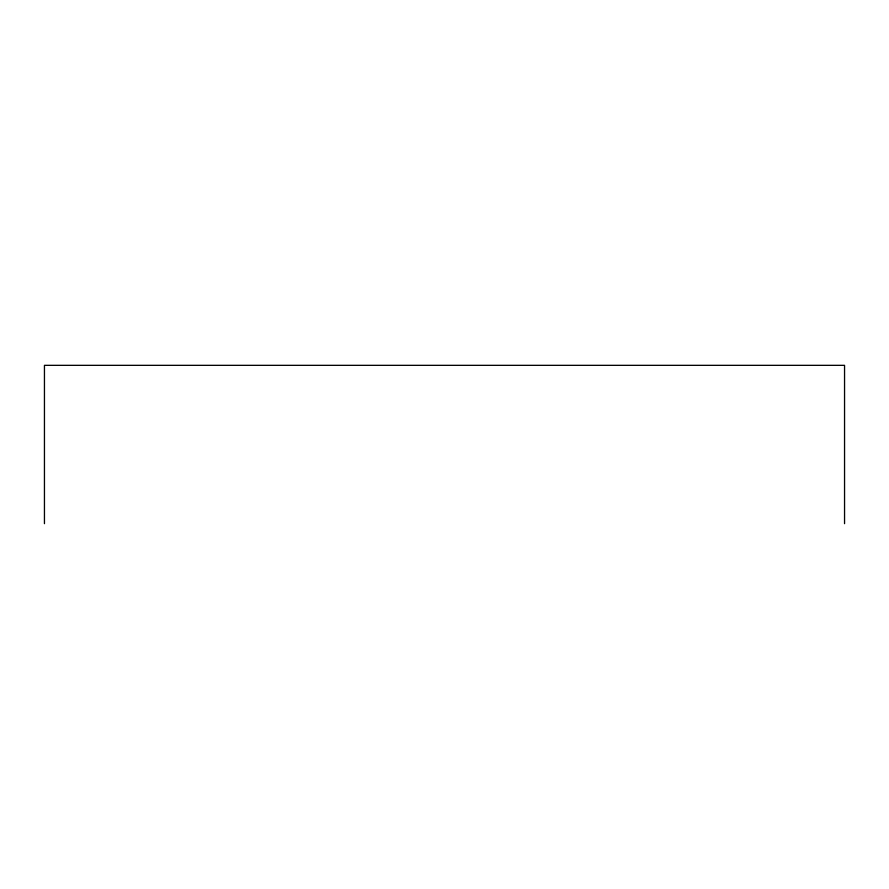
<?xml version="1.0" encoding="UTF-8"?>
<svg xmlns="http://www.w3.org/2000/svg" width="889" height="889" viewBox="0 0 889 889"><rect width="100%" height="100%" fill="white"/><g stroke="black" fill="none" stroke-linecap="round" stroke-linejoin="round"><path stroke-width="1.33" d="M844.55 523.665L844.55 365.335L44.45 365.335L44.45 523.665"/></g></svg>
